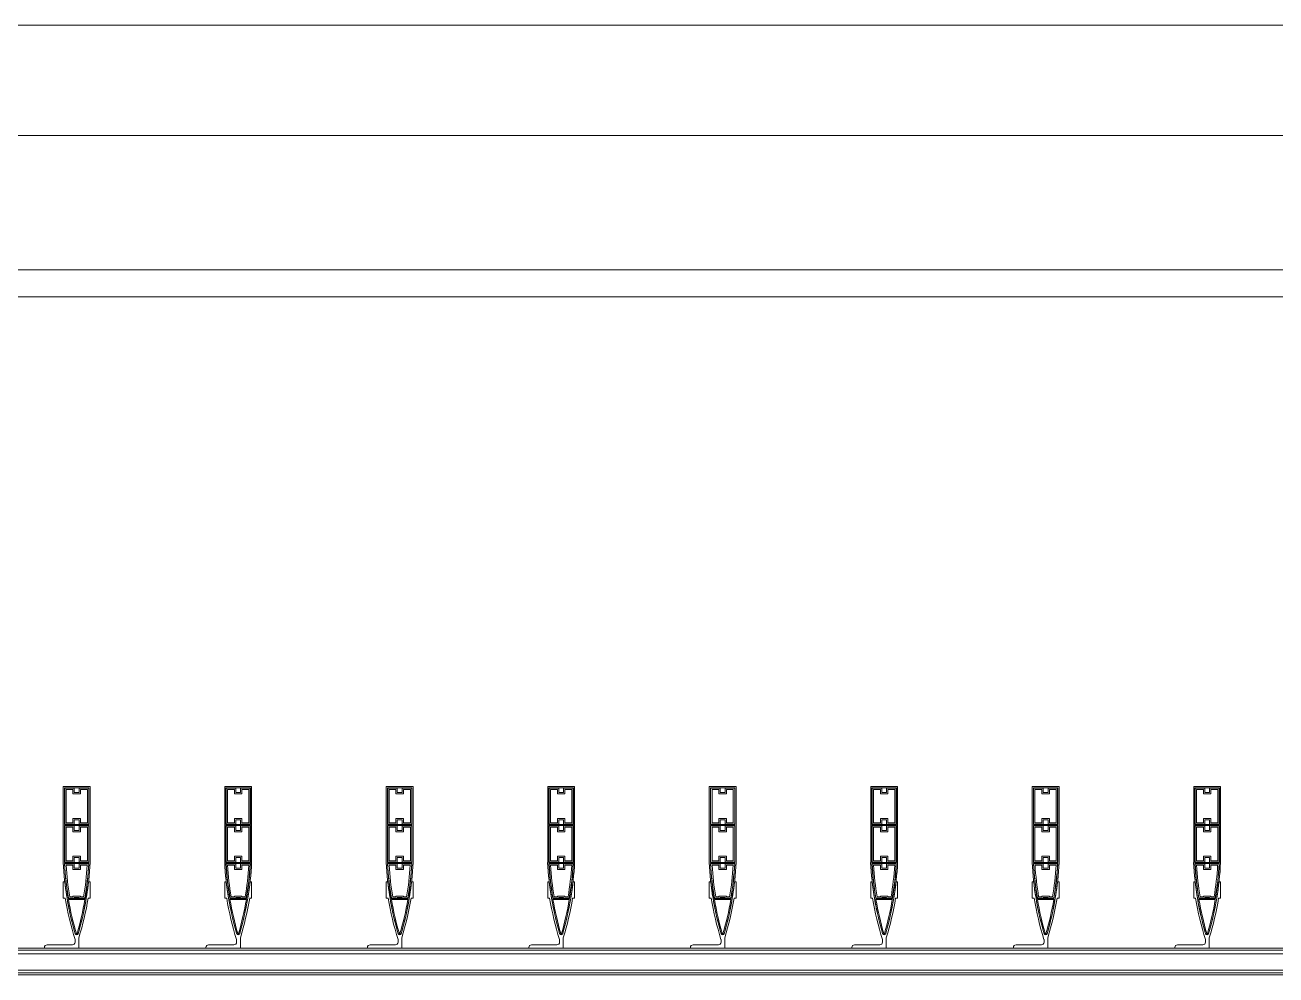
# Model space of a CAD drawing. Header units: millimetres. Extents: x 48966 to 155647, y -43515 to 26217.
# Drawn here: x 107336 to 109660, y 24157 to 25922 of the extents above; entities that cross this region are included whole.
import ezdxf

# ---------------------------------------------------------------- set-up
doc = ezdxf.new("R2010")
doc.units = ezdxf.units.MM
doc.linetypes.add('Осевые', pattern=[6350, 1270, -952.5, 3175, -952.5])
for name, color, linetype, lineweight in [('Обобщенные модели', 7, 'Continuous', 9), ('Обобщенные модели-1', 7, 'Continuous', 18), ('Оси-2', 7, 'Осевые', 9), ('Перекрытия', 7, 'Continuous', 9), ('Стены', 7, 'Continuous', 9)]:
    doc.layers.add(name, color=color, linetype=linetype, lineweight=lineweight)

# ---------------------------------------------------------------- blocks, each defined once
blk = doc.blocks.new('Обвязочная балка 1 - Обвязочная балка 1-1451838-План 5-го этажа на отм_ _12_600')
at = {"layer": 'Обобщенные модели'}
for p, q in [((116781.7, 24196.1), (60831.6, 24196.1)), ((60831.6, 24166.3), (116781.7, 24166.3))]:
    blk.add_line(p, q, dxfattribs=at)
at = {"layer": 'Обобщенные модели-1'}
for p, q in [((116781.7, 24207.1), (60831.6, 24207.1)), ((60831.6, 24203.1), (116781.7, 24203.1)), ((116781.7, 24161.1), (60831.6, 24161.1)), ((60831.6, 24157.1), (116781.7, 24157.1))]:
    blk.add_line(p, q, dxfattribs=at)
blk = doc.blocks.new('Профиль ламели144 - Профиль ламели-1490132-План 5-го этажа на отм_ _12_600')
at = {"layer": 'Обобщенные модели-1'}
for p, q in [((80506.9, 24507.1), (80506.9, 24366.2)), ((80556.9, 24507.1), (80506.9, 24507.1)), ((80509.1, 24436.5), (80509.1, 24504.9)), ((80509.1, 24504.9), (80554.7, 24504.9)), ((80527.4, 24504.4), (80509.6, 24504.4)), ((80509.6, 24504.4), (80509.6, 24437)), ((80512.1, 24439.5), (80512.1, 24501.9)), ((80512.1, 24501.9), (80524.9, 24501.9)), ((80524.9, 24501.9), (80524.9, 24493.5)), ((80527.4, 24496), (80527.4, 24504.4)), ((80536.3, 24496), (80527.4, 24496)), ((80554.2, 24504.4), (80536.3, 24504.4)), ((80536.3, 24504.4), (80536.3, 24496)), ((80538.8, 24493.5), (80538.8, 24501.9)), ((80538.8, 24501.9), (80551.7, 24501.9)), ((80551.7, 24501.9), (80551.7, 24439.5)), ((80554.2, 24437), (80554.2, 24504.4)), ((80554.7, 24504.9), (80554.7, 24436.5)), ((80556.9, 24366.2), (80556.9, 24507.1)), ((80524.9, 24493.5), (80538.8, 24493.5)), ((80538.8, 24447.9), (80524.9, 24447.9)), ((80524.9, 24447.9), (80524.9, 24439.5)), ((80538.8, 24439.5), (80538.8, 24447.9)), ((80554.7, 24436.5), (80509.1, 24436.5)), ((80509.1, 24434.6), (80554.7, 24434.6)), ((80509.1, 24366.2), (80509.1, 24434.6)), ((80509.6, 24437), (80527.4, 24437)), ((80527.4, 24434.1), (80509.6, 24434.1)), ((80509.6, 24434.1), (80509.6, 24366.7)), ((80524.9, 24439.5), (80512.1, 24439.5)), ((80512.1, 24369.2), (80512.1, 24431.6)), ((80512.1, 24431.6), (80524.9, 24431.6)), ((80524.9, 24431.6), (80524.9, 24423.2)), ((80527.4, 24437), (80527.4, 24445.4)), ((80527.4, 24445.4), (80536.3, 24445.4)), ((80527.4, 24425.7), (80527.4, 24434.1)), ((80536.3, 24425.7), (80527.4, 24425.7)), ((80536.3, 24445.4), (80536.3, 24437)), ((80536.3, 24437), (80554.2, 24437)), ((80554.2, 24434.1), (80536.3, 24434.1)), ((80536.3, 24434.1), (80536.3, 24425.7)), ((80551.7, 24439.5), (80538.8, 24439.5)), ((80538.8, 24423.2), (80538.8, 24431.6)), ((80538.8, 24431.6), (80551.7, 24431.6)), ((80551.7, 24431.6), (80551.7, 24369.2)), ((80554.2, 24366.7), (80554.2, 24434.1)), ((80554.7, 24434.6), (80554.7, 24366.2)), ((80524.9, 24423.2), (80538.8, 24423.2)), ((80554.7, 24366.2), (80509.1, 24366.2)), ((80509.1, 24364.3), (80554.6, 24364.3)), ((80509.6, 24366.7), (80527.4, 24366.7)), ((80527.4, 24363.8), (80509.6, 24363.8)), ((80524.9, 24369.2), (80512.1, 24369.2)), ((80512.2, 24361.3), (80524.9, 24361.3)), ((80538.8, 24377.6), (80524.9, 24377.6)), ((80524.9, 24377.6), (80524.9, 24369.2)), ((80524.9, 24361.3), (80524.9, 24352.9)), ((80527.4, 24366.7), (80527.4, 24375.1)), ((80527.4, 24375.1), (80536.3, 24375.1)), ((80527.4, 24355.4), (80527.4, 24363.8)), ((80536.3, 24355.4), (80527.4, 24355.4)), ((80536.3, 24375.1), (80536.3, 24366.7)), ((80536.3, 24366.7), (80554.2, 24366.7)), ((80554.2, 24363.8), (80536.3, 24363.8)), ((80536.3, 24363.8), (80536.3, 24355.4)), ((80538.8, 24369.2), (80538.8, 24377.6)), ((80551.7, 24369.2), (80538.8, 24369.2)), ((80538.8, 24352.9), (80538.8, 24361.3)), ((80538.8, 24361.3), (80551.5, 24361.3)), ((80524.9, 24352.9), (80538.8, 24352.9)), ((80509.8, 24330.1), (80506.9, 24330.1)), ((80506.9, 24330.1), (80506.9, 24299.7)), ((80556.8, 24330.1), (80553.9, 24330.1)), ((80556.8, 24299.7), (80556.8, 24330.1)), ((80506.9, 24299.7), (80510.5, 24299.7)), ((80547.4, 24299.2), (80516.3, 24299.2)), ((80516.6, 24297.3), (80547.1, 24297.3)), ((80516.8, 24299.7), (80527.4, 24299.7)), ((80524.9, 24302.2), (80518.9, 24302.2)), ((80538.8, 24303.5), (80524.9, 24303.5)), ((80524.9, 24303.5), (80524.9, 24302.2)), ((80527.4, 24299.7), (80527.4, 24301)), ((80527.4, 24301), (80536.3, 24301)), ((80536.3, 24301), (80536.3, 24299.7)), ((80536.3, 24299.7), (80546.9, 24299.7)), ((80538.8, 24302.2), (80538.8, 24303.5)), ((80544.8, 24302.2), (80538.8, 24302.2)), ((80553.2, 24299.7), (80556.8, 24299.7)), ((80528.9, 24223), (80528.9, 24218.1)), ((80535.9, 24207.1), (80535.9, 24226.3)), ((80471.9, 24208.1), (80471.9, 24207.1)), ((80471.9, 24207.1), (80535.9, 24207.1)), ((80523.9, 24213.1), (80476.9, 24213.1))]:
    blk.add_line(p, q, dxfattribs=at)
for centre, radius, start, end in [((81080.6, 24394.6), 574.5, 182.8338, 196.2258), ((81080.7, 24394.3), 572.3, 183.0109, 189.5715), ((81080.4, 24395.9), 571.8, 183.2193, 189.6867), ((81080.5, 24395.6), 569.3, 183.4571, 189.4457), ((79983.1, 24394.6), 574.5, 343.7742, 357.1662), ((79983.2, 24395.6), 569.3, 350.5543, 356.5429), ((79983.3, 24395.9), 571.8, 350.3133, 356.7807), ((79983, 24394.3), 572.3, 350.4285, 356.9891), ((81080.6, 24394.6), 574.5, 186.4465, 196.2576), ((79983.1, 24394.6), 574.5, 343.7424, 353.5535), ((81077.1, 24394.6), 574.5, 189.5084, 197.3712), ((81049, 24386.8), 539.8, 189.5428, 196.4344), ((80014.7, 24386.8), 539.8, 343.5656, 350.4572), ((79986.6, 24394.6), 574.5, 342.9661, 350.4916), ((80523.9, 24218.1), 5, 270, 0), ((80531.9, 24235.1), 3, 200, 340), ((80531.9, 24234.5), 2.84, 196.2576, 343.7424), ((80531.9, 24234.2), 0.645, 196.4344, 343.5656), ((80476.9, 24208.1), 5, 90, 180)]:
    blk.add_arc(centre, radius, start, end, dxfattribs=at)
blk = doc.blocks.new('Профиль ламели145 - Профиль ламели-1490396-План 5-го этажа на отм_ _12_600')
at = {"layer": 'Обобщенные модели-1'}
for p, q in [((80806.9, 24507.1), (80806.9, 24366.2)), ((80856.9, 24507.1), (80806.9, 24507.1)), ((80809.1, 24436.5), (80809.1, 24504.9)), ((80809.1, 24504.9), (80854.7, 24504.9)), ((80827.4, 24504.4), (80809.6, 24504.4)), ((80809.6, 24504.4), (80809.6, 24437)), ((80812.1, 24439.5), (80812.1, 24501.9)), ((80812.1, 24501.9), (80824.9, 24501.9)), ((80824.9, 24501.9), (80824.9, 24493.5)), ((80827.4, 24496), (80827.4, 24504.4)), ((80836.3, 24496), (80827.4, 24496)), ((80854.2, 24504.4), (80836.3, 24504.4)), ((80836.3, 24504.4), (80836.3, 24496)), ((80838.8, 24493.5), (80838.8, 24501.9)), ((80838.8, 24501.9), (80851.7, 24501.9)), ((80851.7, 24501.9), (80851.7, 24439.5)), ((80854.2, 24437), (80854.2, 24504.4)), ((80854.7, 24504.9), (80854.7, 24436.5)), ((80856.9, 24366.2), (80856.9, 24507.1)), ((80824.9, 24493.5), (80838.8, 24493.5)), ((80838.8, 24447.9), (80824.9, 24447.9)), ((80824.9, 24447.9), (80824.9, 24439.5)), ((80838.8, 24439.5), (80838.8, 24447.9)), ((80854.7, 24436.5), (80809.1, 24436.5)), ((80809.1, 24434.6), (80854.7, 24434.6)), ((80809.1, 24366.2), (80809.1, 24434.6)), ((80809.6, 24437), (80827.4, 24437)), ((80827.4, 24434.1), (80809.6, 24434.1)), ((80809.6, 24434.1), (80809.6, 24366.7)), ((80824.9, 24439.5), (80812.1, 24439.5)), ((80812.1, 24369.2), (80812.1, 24431.6)), ((80812.1, 24431.6), (80824.9, 24431.6)), ((80824.9, 24431.6), (80824.9, 24423.2)), ((80827.4, 24437), (80827.4, 24445.4)), ((80827.4, 24445.4), (80836.3, 24445.4)), ((80827.4, 24425.7), (80827.4, 24434.1)), ((80836.3, 24425.7), (80827.4, 24425.7)), ((80836.3, 24445.4), (80836.3, 24437)), ((80836.3, 24437), (80854.2, 24437)), ((80854.2, 24434.1), (80836.3, 24434.1)), ((80836.3, 24434.1), (80836.3, 24425.7)), ((80851.7, 24439.5), (80838.8, 24439.5)), ((80838.8, 24423.2), (80838.8, 24431.6)), ((80838.8, 24431.6), (80851.7, 24431.6)), ((80851.7, 24431.6), (80851.7, 24369.2)), ((80854.2, 24366.7), (80854.2, 24434.1)), ((80854.7, 24434.6), (80854.7, 24366.2)), ((80824.9, 24423.2), (80838.8, 24423.2)), ((80854.7, 24366.2), (80809.1, 24366.2)), ((80809.1, 24364.3), (80854.6, 24364.3)), ((80809.6, 24366.7), (80827.4, 24366.7)), ((80827.4, 24363.8), (80809.6, 24363.8)), ((80824.9, 24369.2), (80812.1, 24369.2)), ((80812.2, 24361.3), (80824.9, 24361.3)), ((80838.8, 24377.6), (80824.9, 24377.6)), ((80824.9, 24377.6), (80824.9, 24369.2)), ((80824.9, 24361.3), (80824.9, 24352.9)), ((80827.4, 24366.7), (80827.4, 24375.1)), ((80827.4, 24375.1), (80836.3, 24375.1)), ((80827.4, 24355.4), (80827.4, 24363.8)), ((80836.3, 24355.4), (80827.4, 24355.4)), ((80836.3, 24375.1), (80836.3, 24366.7)), ((80836.3, 24366.7), (80854.2, 24366.7)), ((80854.2, 24363.8), (80836.3, 24363.8)), ((80836.3, 24363.8), (80836.3, 24355.4)), ((80838.8, 24369.2), (80838.8, 24377.6)), ((80851.7, 24369.2), (80838.8, 24369.2)), ((80838.8, 24352.9), (80838.8, 24361.3)), ((80838.8, 24361.3), (80851.5, 24361.3)), ((80824.9, 24352.9), (80838.8, 24352.9)), ((80809.8, 24330.1), (80806.9, 24330.1)), ((80806.9, 24330.1), (80806.9, 24299.7)), ((80856.8, 24330.1), (80853.9, 24330.1)), ((80856.8, 24299.7), (80856.8, 24330.1)), ((80806.9, 24299.7), (80810.5, 24299.7)), ((80847.4, 24299.2), (80816.3, 24299.2)), ((80816.6, 24297.3), (80847.1, 24297.3)), ((80816.8, 24299.7), (80827.4, 24299.7)), ((80824.9, 24302.2), (80818.9, 24302.2)), ((80838.8, 24303.5), (80824.9, 24303.5)), ((80824.9, 24303.5), (80824.9, 24302.2)), ((80827.4, 24299.7), (80827.4, 24301)), ((80827.4, 24301), (80836.3, 24301)), ((80836.3, 24301), (80836.3, 24299.7)), ((80836.3, 24299.7), (80846.9, 24299.7)), ((80838.8, 24302.2), (80838.8, 24303.5)), ((80844.8, 24302.2), (80838.8, 24302.2)), ((80853.2, 24299.7), (80856.8, 24299.7)), ((80828.9, 24223), (80828.9, 24218.1)), ((80835.9, 24207.1), (80835.9, 24226.3)), ((80771.9, 24208.1), (80771.9, 24207.1)), ((80771.9, 24207.1), (80835.9, 24207.1)), ((80823.9, 24213.1), (80776.9, 24213.1))]:
    blk.add_line(p, q, dxfattribs=at)
for centre, radius, start, end in [((81380.6, 24394.6), 574.5, 182.8338, 196.2258), ((81380.7, 24394.3), 572.3, 183.0109, 189.5715), ((81380.4, 24395.9), 571.8, 183.2193, 189.6867), ((81380.5, 24395.6), 569.3, 183.4571, 189.4457), ((80283.1, 24394.6), 574.5, 343.7742, 357.1662), ((80283.2, 24395.6), 569.3, 350.5543, 356.5429), ((80283.3, 24395.9), 571.8, 350.3133, 356.7807), ((80283, 24394.3), 572.3, 350.4285, 356.9891), ((81380.6, 24394.6), 574.5, 186.4465, 196.2576), ((80283.1, 24394.6), 574.5, 343.7424, 353.5535), ((81377.1, 24394.6), 574.5, 189.5084, 197.3712), ((81349, 24386.8), 539.8, 189.5428, 196.4344), ((80314.7, 24386.8), 539.8, 343.5656, 350.4572), ((80286.6, 24394.6), 574.5, 342.9661, 350.4916), ((80823.9, 24218.1), 5, 270, 0), ((80831.9, 24235.1), 3, 200, 340), ((80831.9, 24234.5), 2.84, 196.2576, 343.7424), ((80831.9, 24234.2), 0.645, 196.4344, 343.5656), ((80776.9, 24208.1), 5, 90, 180)]:
    blk.add_arc(centre, radius, start, end, dxfattribs=at)
blk = doc.blocks.new('Профиль ламели146 - Профиль ламели-1490660-План 5-го этажа на отм_ _12_600')
at = {"layer": 'Обобщенные модели-1'}
for p, q in [((81106.9, 24507.1), (81106.9, 24366.2)), ((81156.9, 24507.1), (81106.9, 24507.1)), ((81109.1, 24436.5), (81109.1, 24504.9)), ((81109.1, 24504.9), (81154.7, 24504.9)), ((81127.4, 24504.4), (81109.6, 24504.4)), ((81109.6, 24504.4), (81109.6, 24437)), ((81112.1, 24439.5), (81112.1, 24501.9)), ((81112.1, 24501.9), (81124.9, 24501.9)), ((81124.9, 24501.9), (81124.9, 24493.5)), ((81127.4, 24496), (81127.4, 24504.4)), ((81136.3, 24496), (81127.4, 24496)), ((81154.2, 24504.4), (81136.3, 24504.4)), ((81136.3, 24504.4), (81136.3, 24496)), ((81138.8, 24493.5), (81138.8, 24501.9)), ((81138.8, 24501.9), (81151.7, 24501.9)), ((81151.7, 24501.9), (81151.7, 24439.5)), ((81154.2, 24437), (81154.2, 24504.4)), ((81154.7, 24504.9), (81154.7, 24436.5)), ((81156.9, 24366.2), (81156.9, 24507.1)), ((81124.9, 24493.5), (81138.8, 24493.5)), ((81138.8, 24447.9), (81124.9, 24447.9)), ((81124.9, 24447.9), (81124.9, 24439.5)), ((81138.8, 24439.5), (81138.8, 24447.9)), ((81154.7, 24436.5), (81109.1, 24436.5)), ((81109.1, 24434.6), (81154.7, 24434.6)), ((81109.1, 24366.2), (81109.1, 24434.6)), ((81109.6, 24437), (81127.4, 24437)), ((81127.4, 24434.1), (81109.6, 24434.1)), ((81109.6, 24434.1), (81109.6, 24366.7)), ((81124.9, 24439.5), (81112.1, 24439.5)), ((81112.1, 24369.2), (81112.1, 24431.6)), ((81112.1, 24431.6), (81124.9, 24431.6)), ((81124.9, 24431.6), (81124.9, 24423.2)), ((81127.4, 24437), (81127.4, 24445.4)), ((81127.4, 24445.4), (81136.3, 24445.4)), ((81127.4, 24425.7), (81127.4, 24434.1)), ((81136.3, 24425.7), (81127.4, 24425.7)), ((81136.3, 24445.4), (81136.3, 24437)), ((81136.3, 24437), (81154.2, 24437)), ((81154.2, 24434.1), (81136.3, 24434.1)), ((81136.3, 24434.1), (81136.3, 24425.7)), ((81151.7, 24439.5), (81138.8, 24439.5)), ((81138.8, 24423.2), (81138.8, 24431.6)), ((81138.8, 24431.6), (81151.7, 24431.6)), ((81151.7, 24431.6), (81151.7, 24369.2)), ((81154.2, 24366.7), (81154.2, 24434.1)), ((81154.7, 24434.6), (81154.7, 24366.2)), ((81124.9, 24423.2), (81138.8, 24423.2)), ((81154.7, 24366.2), (81109.1, 24366.2)), ((81109.1, 24364.3), (81154.6, 24364.3)), ((81109.6, 24366.7), (81127.4, 24366.7)), ((81127.4, 24363.8), (81109.6, 24363.8)), ((81124.9, 24369.2), (81112.1, 24369.2)), ((81112.2, 24361.3), (81124.9, 24361.3)), ((81138.8, 24377.6), (81124.9, 24377.6)), ((81124.9, 24377.6), (81124.9, 24369.2)), ((81124.9, 24361.3), (81124.9, 24352.9)), ((81127.4, 24366.7), (81127.4, 24375.1)), ((81127.4, 24375.1), (81136.3, 24375.1)), ((81127.4, 24355.4), (81127.4, 24363.8)), ((81136.3, 24355.4), (81127.4, 24355.4)), ((81136.3, 24375.1), (81136.3, 24366.7)), ((81136.3, 24366.7), (81154.2, 24366.7)), ((81154.2, 24363.8), (81136.3, 24363.8)), ((81136.3, 24363.8), (81136.3, 24355.4)), ((81138.8, 24369.2), (81138.8, 24377.6)), ((81151.7, 24369.2), (81138.8, 24369.2)), ((81138.8, 24352.9), (81138.8, 24361.3)), ((81138.8, 24361.3), (81151.5, 24361.3)), ((81124.9, 24352.9), (81138.8, 24352.9)), ((81109.8, 24330.1), (81106.9, 24330.1)), ((81106.9, 24330.1), (81106.9, 24299.7)), ((81156.8, 24330.1), (81153.9, 24330.1)), ((81156.8, 24299.7), (81156.8, 24330.1)), ((81106.9, 24299.7), (81110.5, 24299.7)), ((81147.4, 24299.2), (81116.3, 24299.2)), ((81116.6, 24297.3), (81147.1, 24297.3)), ((81116.8, 24299.7), (81127.4, 24299.7)), ((81124.9, 24302.2), (81118.9, 24302.2)), ((81138.8, 24303.5), (81124.9, 24303.5)), ((81124.9, 24303.5), (81124.9, 24302.2)), ((81127.4, 24299.7), (81127.4, 24301)), ((81127.4, 24301), (81136.3, 24301)), ((81136.3, 24301), (81136.3, 24299.7)), ((81136.3, 24299.7), (81146.9, 24299.7)), ((81138.8, 24302.2), (81138.8, 24303.5)), ((81144.8, 24302.2), (81138.8, 24302.2)), ((81153.2, 24299.7), (81156.8, 24299.7)), ((81128.9, 24223), (81128.9, 24218.1)), ((81135.9, 24207.1), (81135.9, 24226.3)), ((81071.9, 24208.1), (81071.9, 24207.1)), ((81071.9, 24207.1), (81135.9, 24207.1)), ((81123.9, 24213.1), (81076.9, 24213.1))]:
    blk.add_line(p, q, dxfattribs=at)
for centre, radius, start, end in [((81680.6, 24394.6), 574.5, 182.8338, 196.2258), ((81680.7, 24394.3), 572.3, 183.0109, 189.5715), ((81680.4, 24395.9), 571.8, 183.2193, 189.6867), ((81680.5, 24395.6), 569.3, 183.4571, 189.4457), ((80583.1, 24394.6), 574.5, 343.7742, 357.1662), ((80583.2, 24395.6), 569.3, 350.5543, 356.5429), ((80583.3, 24395.9), 571.8, 350.3133, 356.7807), ((80583, 24394.3), 572.3, 350.4285, 356.9891), ((81680.6, 24394.6), 574.5, 186.4465, 196.2576), ((80583.1, 24394.6), 574.5, 343.7424, 353.5535), ((81677.1, 24394.6), 574.5, 189.5084, 197.3712), ((81649, 24386.8), 539.8, 189.5428, 196.4344), ((80614.7, 24386.8), 539.8, 343.5656, 350.4572), ((80586.6, 24394.6), 574.5, 342.9661, 350.4916), ((81123.9, 24218.1), 5, 270, 0), ((81131.9, 24235.1), 3, 200, 340), ((81131.9, 24234.5), 2.84, 196.2576, 343.7424), ((81131.9, 24234.2), 0.645, 196.4344, 343.5656), ((81076.9, 24208.1), 5, 90, 180)]:
    blk.add_arc(centre, radius, start, end, dxfattribs=at)
blk = doc.blocks.new('Профиль ламели147 - Профиль ламели-1490924-План 5-го этажа на отм_ _12_600')
at = {"layer": 'Обобщенные модели-1'}
for p, q in [((81406.9, 24507.1), (81406.9, 24366.2)), ((81456.9, 24507.1), (81406.9, 24507.1)), ((81409.1, 24436.5), (81409.1, 24504.9)), ((81409.1, 24504.9), (81454.7, 24504.9)), ((81427.4, 24504.4), (81409.6, 24504.4)), ((81409.6, 24504.4), (81409.6, 24437)), ((81412.1, 24439.5), (81412.1, 24501.9)), ((81412.1, 24501.9), (81424.9, 24501.9)), ((81424.9, 24501.9), (81424.9, 24493.5)), ((81427.4, 24496), (81427.4, 24504.4)), ((81436.3, 24496), (81427.4, 24496)), ((81454.2, 24504.4), (81436.3, 24504.4)), ((81436.3, 24504.4), (81436.3, 24496)), ((81438.8, 24493.5), (81438.8, 24501.9)), ((81438.8, 24501.9), (81451.7, 24501.9)), ((81451.7, 24501.9), (81451.7, 24439.5)), ((81454.2, 24437), (81454.2, 24504.4)), ((81454.7, 24504.9), (81454.7, 24436.5)), ((81456.9, 24366.2), (81456.9, 24507.1)), ((81424.9, 24493.5), (81438.8, 24493.5)), ((81438.8, 24447.9), (81424.9, 24447.9)), ((81424.9, 24447.9), (81424.9, 24439.5)), ((81438.8, 24439.5), (81438.8, 24447.9)), ((81454.7, 24436.5), (81409.1, 24436.5)), ((81409.1, 24434.6), (81454.7, 24434.6)), ((81409.1, 24366.2), (81409.1, 24434.6)), ((81409.6, 24437), (81427.4, 24437)), ((81427.4, 24434.1), (81409.6, 24434.1)), ((81409.6, 24434.1), (81409.6, 24366.7)), ((81424.9, 24439.5), (81412.1, 24439.5)), ((81412.1, 24369.2), (81412.1, 24431.6)), ((81412.1, 24431.6), (81424.9, 24431.6)), ((81424.9, 24431.6), (81424.9, 24423.2)), ((81427.4, 24437), (81427.4, 24445.4)), ((81427.4, 24445.4), (81436.3, 24445.4)), ((81427.4, 24425.7), (81427.4, 24434.1)), ((81436.3, 24425.7), (81427.4, 24425.7)), ((81436.3, 24445.4), (81436.3, 24437)), ((81436.3, 24437), (81454.2, 24437)), ((81454.2, 24434.1), (81436.3, 24434.1)), ((81436.3, 24434.1), (81436.3, 24425.7)), ((81451.7, 24439.5), (81438.8, 24439.5)), ((81438.8, 24423.2), (81438.8, 24431.6)), ((81438.8, 24431.6), (81451.7, 24431.6)), ((81451.7, 24431.6), (81451.7, 24369.2)), ((81454.2, 24366.7), (81454.2, 24434.1)), ((81454.7, 24434.6), (81454.7, 24366.2)), ((81424.9, 24423.2), (81438.8, 24423.2)), ((81454.7, 24366.2), (81409.1, 24366.2)), ((81409.1, 24364.3), (81454.6, 24364.3)), ((81409.6, 24366.7), (81427.4, 24366.7)), ((81427.4, 24363.8), (81409.6, 24363.8)), ((81424.9, 24369.2), (81412.1, 24369.2)), ((81412.2, 24361.3), (81424.9, 24361.3)), ((81438.8, 24377.6), (81424.9, 24377.6)), ((81424.9, 24377.6), (81424.9, 24369.2)), ((81424.9, 24361.3), (81424.9, 24352.9)), ((81427.4, 24366.7), (81427.4, 24375.1)), ((81427.4, 24375.1), (81436.3, 24375.1)), ((81427.4, 24355.4), (81427.4, 24363.8)), ((81436.3, 24355.4), (81427.4, 24355.4)), ((81436.3, 24375.1), (81436.3, 24366.7)), ((81436.3, 24366.7), (81454.2, 24366.7)), ((81454.2, 24363.8), (81436.3, 24363.8)), ((81436.3, 24363.8), (81436.3, 24355.4)), ((81438.8, 24369.2), (81438.8, 24377.6)), ((81451.7, 24369.2), (81438.8, 24369.2)), ((81438.8, 24352.9), (81438.8, 24361.3)), ((81438.8, 24361.3), (81451.5, 24361.3)), ((81424.9, 24352.9), (81438.8, 24352.9)), ((81409.8, 24330.1), (81406.9, 24330.1)), ((81406.9, 24330.1), (81406.9, 24299.7)), ((81456.8, 24330.1), (81453.9, 24330.1)), ((81456.8, 24299.7), (81456.8, 24330.1)), ((81406.9, 24299.7), (81410.5, 24299.7)), ((81447.4, 24299.2), (81416.3, 24299.2)), ((81416.6, 24297.3), (81447.1, 24297.3)), ((81416.8, 24299.7), (81427.4, 24299.7)), ((81424.9, 24302.2), (81418.9, 24302.2)), ((81438.8, 24303.5), (81424.9, 24303.5)), ((81424.9, 24303.5), (81424.9, 24302.2)), ((81427.4, 24299.7), (81427.4, 24301)), ((81427.4, 24301), (81436.3, 24301)), ((81436.3, 24301), (81436.3, 24299.7)), ((81436.3, 24299.7), (81446.9, 24299.7)), ((81438.8, 24302.2), (81438.8, 24303.5)), ((81444.8, 24302.2), (81438.8, 24302.2)), ((81453.2, 24299.7), (81456.8, 24299.7)), ((81428.9, 24223), (81428.9, 24218.1)), ((81435.9, 24207.1), (81435.9, 24226.3)), ((81371.9, 24208.1), (81371.9, 24207.1)), ((81371.9, 24207.1), (81435.9, 24207.1)), ((81423.9, 24213.1), (81376.9, 24213.1))]:
    blk.add_line(p, q, dxfattribs=at)
for centre, radius, start, end in [((81980.6, 24394.6), 574.5, 182.8338, 196.2258), ((81980.7, 24394.3), 572.3, 183.0109, 189.5715), ((81980.4, 24395.9), 571.8, 183.2193, 189.6867), ((81980.5, 24395.6), 569.3, 183.4571, 189.4457), ((80883.1, 24394.6), 574.5, 343.7742, 357.1662), ((80883.2, 24395.6), 569.3, 350.5543, 356.5429), ((80883.3, 24395.9), 571.8, 350.3133, 356.7807), ((80883, 24394.3), 572.3, 350.4285, 356.9891), ((81980.6, 24394.6), 574.5, 186.4465, 196.2576), ((80883.1, 24394.6), 574.5, 343.7424, 353.5535), ((81977.1, 24394.6), 574.5, 189.5084, 197.3712), ((81949, 24386.8), 539.8, 189.5428, 196.4344), ((80914.7, 24386.8), 539.8, 343.5656, 350.4572), ((80886.6, 24394.6), 574.5, 342.9661, 350.4916), ((81423.9, 24218.1), 5, 270, 0), ((81431.9, 24235.1), 3, 200, 340), ((81431.9, 24234.5), 2.84, 196.2576, 343.7424), ((81431.9, 24234.2), 0.645, 196.4344, 343.5656), ((81376.9, 24208.1), 5, 90, 180)]:
    blk.add_arc(centre, radius, start, end, dxfattribs=at)
blk = doc.blocks.new('Профиль ламели148 - Профиль ламели-1491188-План 5-го этажа на отм_ _12_600')
at = {"layer": 'Обобщенные модели-1'}
for p, q in [((81706.9, 24507.1), (81706.9, 24366.2)), ((81756.9, 24507.1), (81706.9, 24507.1)), ((81709.1, 24436.5), (81709.1, 24504.9)), ((81709.1, 24504.9), (81754.7, 24504.9)), ((81727.4, 24504.4), (81709.6, 24504.4)), ((81709.6, 24504.4), (81709.6, 24437)), ((81712.1, 24439.5), (81712.1, 24501.9)), ((81712.1, 24501.9), (81724.9, 24501.9)), ((81724.9, 24501.9), (81724.9, 24493.5)), ((81727.4, 24496), (81727.4, 24504.4)), ((81736.3, 24496), (81727.4, 24496)), ((81754.2, 24504.4), (81736.3, 24504.4)), ((81736.3, 24504.4), (81736.3, 24496)), ((81738.8, 24493.5), (81738.8, 24501.9)), ((81738.8, 24501.9), (81751.7, 24501.9)), ((81751.7, 24501.9), (81751.7, 24439.5)), ((81754.2, 24437), (81754.2, 24504.4)), ((81754.7, 24504.9), (81754.7, 24436.5)), ((81756.9, 24366.2), (81756.9, 24507.1)), ((81724.9, 24493.5), (81738.8, 24493.5)), ((81738.8, 24447.9), (81724.9, 24447.9)), ((81724.9, 24447.9), (81724.9, 24439.5)), ((81738.8, 24439.5), (81738.8, 24447.9)), ((81754.7, 24436.5), (81709.1, 24436.5)), ((81709.1, 24434.6), (81754.7, 24434.6)), ((81709.1, 24366.2), (81709.1, 24434.6)), ((81709.6, 24437), (81727.4, 24437)), ((81727.4, 24434.1), (81709.6, 24434.1)), ((81709.6, 24434.1), (81709.6, 24366.7)), ((81724.9, 24439.5), (81712.1, 24439.5)), ((81712.1, 24369.2), (81712.1, 24431.6)), ((81712.1, 24431.6), (81724.9, 24431.6)), ((81724.9, 24431.6), (81724.9, 24423.2)), ((81727.4, 24437), (81727.4, 24445.4)), ((81727.4, 24445.4), (81736.3, 24445.4)), ((81727.4, 24425.7), (81727.4, 24434.1)), ((81736.3, 24425.7), (81727.4, 24425.7)), ((81736.3, 24445.4), (81736.3, 24437)), ((81736.3, 24437), (81754.2, 24437)), ((81754.2, 24434.1), (81736.3, 24434.1)), ((81736.3, 24434.1), (81736.3, 24425.7)), ((81751.7, 24439.5), (81738.8, 24439.5)), ((81738.8, 24423.2), (81738.8, 24431.6)), ((81738.8, 24431.6), (81751.7, 24431.6)), ((81751.7, 24431.6), (81751.7, 24369.2)), ((81754.2, 24366.7), (81754.2, 24434.1)), ((81754.7, 24434.6), (81754.7, 24366.2)), ((81724.9, 24423.2), (81738.8, 24423.2)), ((81754.7, 24366.2), (81709.1, 24366.2)), ((81709.1, 24364.3), (81754.6, 24364.3)), ((81709.6, 24366.7), (81727.4, 24366.7)), ((81727.4, 24363.8), (81709.6, 24363.8)), ((81724.9, 24369.2), (81712.1, 24369.2)), ((81712.2, 24361.3), (81724.9, 24361.3)), ((81738.8, 24377.6), (81724.9, 24377.6)), ((81724.9, 24377.6), (81724.9, 24369.2)), ((81724.9, 24361.3), (81724.9, 24352.9)), ((81727.4, 24366.7), (81727.4, 24375.1)), ((81727.4, 24375.1), (81736.3, 24375.1)), ((81727.4, 24355.4), (81727.4, 24363.8)), ((81736.3, 24355.4), (81727.4, 24355.4)), ((81736.3, 24375.1), (81736.3, 24366.7)), ((81736.3, 24366.7), (81754.2, 24366.7)), ((81754.2, 24363.8), (81736.3, 24363.8)), ((81736.3, 24363.8), (81736.3, 24355.4)), ((81738.8, 24369.2), (81738.8, 24377.6)), ((81751.7, 24369.2), (81738.8, 24369.2)), ((81738.8, 24352.9), (81738.8, 24361.3)), ((81738.8, 24361.3), (81751.5, 24361.3)), ((81724.9, 24352.9), (81738.8, 24352.9)), ((81709.8, 24330.1), (81706.9, 24330.1)), ((81706.9, 24330.1), (81706.9, 24299.7)), ((81756.8, 24330.1), (81753.9, 24330.1)), ((81756.8, 24299.7), (81756.8, 24330.1)), ((81706.9, 24299.7), (81710.5, 24299.7)), ((81747.4, 24299.2), (81716.3, 24299.2)), ((81716.6, 24297.3), (81747.1, 24297.3)), ((81716.8, 24299.7), (81727.4, 24299.7)), ((81724.9, 24302.2), (81718.9, 24302.2)), ((81738.8, 24303.5), (81724.9, 24303.5)), ((81724.9, 24303.5), (81724.9, 24302.2)), ((81727.4, 24299.7), (81727.4, 24301)), ((81727.4, 24301), (81736.3, 24301)), ((81736.3, 24301), (81736.3, 24299.7)), ((81736.3, 24299.7), (81746.9, 24299.7)), ((81738.8, 24302.2), (81738.8, 24303.5)), ((81744.8, 24302.2), (81738.8, 24302.2)), ((81753.2, 24299.7), (81756.8, 24299.7)), ((81728.9, 24223), (81728.9, 24218.1)), ((81735.9, 24207.1), (81735.9, 24226.3)), ((81671.9, 24208.1), (81671.9, 24207.1)), ((81671.9, 24207.1), (81735.9, 24207.1)), ((81723.9, 24213.1), (81676.9, 24213.1))]:
    blk.add_line(p, q, dxfattribs=at)
for centre, radius, start, end in [((82280.6, 24394.6), 574.5, 182.8338, 196.2258), ((82280.7, 24394.3), 572.3, 183.0109, 189.5715), ((82280.4, 24395.9), 571.8, 183.2193, 189.6867), ((82280.5, 24395.6), 569.3, 183.4571, 189.4457), ((81183.1, 24394.6), 574.5, 343.7742, 357.1662), ((81183.2, 24395.6), 569.3, 350.5543, 356.5429), ((81183.3, 24395.9), 571.8, 350.3133, 356.7807), ((81183, 24394.3), 572.3, 350.4285, 356.9891), ((82280.6, 24394.6), 574.5, 186.4465, 196.2576), ((81183.1, 24394.6), 574.5, 343.7424, 353.5535), ((82277.1, 24394.6), 574.5, 189.5084, 197.3712), ((82249, 24386.8), 539.8, 189.5428, 196.4344), ((81214.7, 24386.8), 539.8, 343.5656, 350.4572), ((81186.6, 24394.6), 574.5, 342.9661, 350.4916), ((81723.9, 24218.1), 5, 270, 0), ((81731.9, 24235.1), 3, 200, 340), ((81731.9, 24234.5), 2.84, 196.2576, 343.7424), ((81731.9, 24234.2), 0.645, 196.4344, 343.5656), ((81676.9, 24208.1), 5, 90, 180)]:
    blk.add_arc(centre, radius, start, end, dxfattribs=at)
blk = doc.blocks.new('Профиль ламели149 - Профиль ламели-1491452-План 5-го этажа на отм_ _12_600')
at = {"layer": 'Обобщенные модели-1'}
for p, q in [((82006.9, 24507.1), (82006.9, 24366.2)), ((82056.9, 24507.1), (82006.9, 24507.1)), ((82009.1, 24436.5), (82009.1, 24504.9)), ((82009.1, 24504.9), (82054.7, 24504.9)), ((82027.4, 24504.4), (82009.6, 24504.4)), ((82009.6, 24504.4), (82009.6, 24437)), ((82012.1, 24439.5), (82012.1, 24501.9)), ((82012.1, 24501.9), (82024.9, 24501.9)), ((82024.9, 24501.9), (82024.9, 24493.5)), ((82027.4, 24496), (82027.4, 24504.4)), ((82036.3, 24496), (82027.4, 24496)), ((82054.2, 24504.4), (82036.3, 24504.4)), ((82036.3, 24504.4), (82036.3, 24496)), ((82038.8, 24493.5), (82038.8, 24501.9)), ((82038.8, 24501.9), (82051.7, 24501.9)), ((82051.7, 24501.9), (82051.7, 24439.5)), ((82054.2, 24437), (82054.2, 24504.4)), ((82054.7, 24504.9), (82054.7, 24436.5)), ((82056.9, 24366.2), (82056.9, 24507.1)), ((82024.9, 24493.5), (82038.8, 24493.5)), ((82038.8, 24447.9), (82024.9, 24447.9)), ((82024.9, 24447.9), (82024.9, 24439.5)), ((82038.8, 24439.5), (82038.8, 24447.9)), ((82054.7, 24436.5), (82009.1, 24436.5)), ((82009.1, 24434.6), (82054.7, 24434.6)), ((82009.1, 24366.2), (82009.1, 24434.6)), ((82009.6, 24437), (82027.4, 24437)), ((82027.4, 24434.1), (82009.6, 24434.1)), ((82009.6, 24434.1), (82009.6, 24366.7)), ((82024.9, 24439.5), (82012.1, 24439.5)), ((82012.1, 24369.2), (82012.1, 24431.6)), ((82012.1, 24431.6), (82024.9, 24431.6)), ((82024.9, 24431.6), (82024.9, 24423.2)), ((82027.4, 24437), (82027.4, 24445.4)), ((82027.4, 24445.4), (82036.3, 24445.4)), ((82027.4, 24425.7), (82027.4, 24434.1)), ((82036.3, 24425.7), (82027.4, 24425.7)), ((82036.3, 24445.4), (82036.3, 24437)), ((82036.3, 24437), (82054.2, 24437)), ((82054.2, 24434.1), (82036.3, 24434.1)), ((82036.3, 24434.1), (82036.3, 24425.7)), ((82051.7, 24439.5), (82038.8, 24439.5)), ((82038.8, 24423.2), (82038.8, 24431.6)), ((82038.8, 24431.6), (82051.7, 24431.6)), ((82051.7, 24431.6), (82051.7, 24369.2)), ((82054.2, 24366.7), (82054.2, 24434.1)), ((82054.7, 24434.6), (82054.7, 24366.2)), ((82024.9, 24423.2), (82038.8, 24423.2)), ((82054.7, 24366.2), (82009.1, 24366.2)), ((82009.1, 24364.3), (82054.6, 24364.3)), ((82009.6, 24366.7), (82027.4, 24366.7)), ((82027.4, 24363.8), (82009.6, 24363.8)), ((82024.9, 24369.2), (82012.1, 24369.2)), ((82012.2, 24361.3), (82024.9, 24361.3)), ((82038.8, 24377.6), (82024.9, 24377.6)), ((82024.9, 24377.6), (82024.9, 24369.2)), ((82024.9, 24361.3), (82024.9, 24352.9)), ((82027.4, 24366.7), (82027.4, 24375.1)), ((82027.4, 24375.1), (82036.3, 24375.1)), ((82027.4, 24355.4), (82027.4, 24363.8)), ((82036.3, 24355.4), (82027.4, 24355.4)), ((82036.3, 24375.1), (82036.3, 24366.7)), ((82036.3, 24366.7), (82054.2, 24366.7)), ((82054.2, 24363.8), (82036.3, 24363.8)), ((82036.3, 24363.8), (82036.3, 24355.4)), ((82038.8, 24369.2), (82038.8, 24377.6)), ((82051.7, 24369.2), (82038.8, 24369.2)), ((82038.8, 24352.9), (82038.8, 24361.3)), ((82038.8, 24361.3), (82051.5, 24361.3)), ((82024.9, 24352.9), (82038.8, 24352.9)), ((82009.8, 24330.1), (82006.9, 24330.1)), ((82006.9, 24330.1), (82006.9, 24299.7)), ((82056.8, 24330.1), (82053.9, 24330.1)), ((82056.8, 24299.7), (82056.8, 24330.1)), ((82006.9, 24299.7), (82010.5, 24299.7)), ((82047.4, 24299.2), (82016.3, 24299.2)), ((82016.6, 24297.3), (82047.1, 24297.3)), ((82016.8, 24299.7), (82027.4, 24299.7)), ((82024.9, 24302.2), (82018.9, 24302.2)), ((82038.8, 24303.5), (82024.9, 24303.5)), ((82024.9, 24303.5), (82024.9, 24302.2)), ((82027.4, 24299.7), (82027.4, 24301)), ((82027.4, 24301), (82036.3, 24301)), ((82036.3, 24301), (82036.3, 24299.7)), ((82036.3, 24299.7), (82046.9, 24299.7)), ((82038.8, 24302.2), (82038.8, 24303.5)), ((82044.8, 24302.2), (82038.8, 24302.2)), ((82053.2, 24299.7), (82056.8, 24299.7)), ((82028.9, 24223), (82028.9, 24218.1)), ((82035.9, 24207.1), (82035.9, 24226.3)), ((81971.9, 24208.1), (81971.9, 24207.1)), ((81971.9, 24207.1), (82035.9, 24207.1)), ((82023.9, 24213.1), (81976.9, 24213.1))]:
    blk.add_line(p, q, dxfattribs=at)
for centre, radius, start, end in [((82580.6, 24394.6), 574.5, 182.8338, 196.2258), ((82580.7, 24394.3), 572.3, 183.0109, 189.5715), ((82580.4, 24395.9), 571.8, 183.2193, 189.6867), ((82580.5, 24395.6), 569.3, 183.4571, 189.4457), ((81483.1, 24394.6), 574.5, 343.7742, 357.1662), ((81483.2, 24395.6), 569.3, 350.5543, 356.5429), ((81483.3, 24395.9), 571.8, 350.3133, 356.7807), ((81483, 24394.3), 572.3, 350.4285, 356.9891), ((82580.6, 24394.6), 574.5, 186.4465, 196.2576), ((81483.1, 24394.6), 574.5, 343.7424, 353.5535), ((82577.1, 24394.6), 574.5, 189.5084, 197.3712), ((82549, 24386.8), 539.8, 189.5428, 196.4344), ((81514.7, 24386.8), 539.8, 343.5656, 350.4572), ((81486.6, 24394.6), 574.5, 342.9661, 350.4916), ((82023.9, 24218.1), 5, 270, 0), ((82031.9, 24235.1), 3, 200, 340), ((82031.9, 24234.5), 2.84, 196.2576, 343.7424), ((82031.9, 24234.2), 0.645, 196.4344, 343.5656), ((81976.9, 24208.1), 5, 90, 180)]:
    blk.add_arc(centre, radius, start, end, dxfattribs=at)
blk = doc.blocks.new('Профиль ламели150 - Профиль ламели-1491716-План 5-го этажа на отм_ _12_600')
at = {"layer": 'Обобщенные модели-1'}
for p, q in [((82306.9, 24507.1), (82306.9, 24366.2)), ((82356.9, 24507.1), (82306.9, 24507.1)), ((82309.1, 24436.5), (82309.1, 24504.9)), ((82309.1, 24504.9), (82354.7, 24504.9)), ((82327.4, 24504.4), (82309.6, 24504.4)), ((82309.6, 24504.4), (82309.6, 24437)), ((82312.1, 24439.5), (82312.1, 24501.9)), ((82312.1, 24501.9), (82324.9, 24501.9)), ((82324.9, 24501.9), (82324.9, 24493.5)), ((82327.4, 24496), (82327.4, 24504.4)), ((82336.3, 24496), (82327.4, 24496)), ((82354.2, 24504.4), (82336.3, 24504.4)), ((82336.3, 24504.4), (82336.3, 24496)), ((82338.8, 24493.5), (82338.8, 24501.9)), ((82338.8, 24501.9), (82351.7, 24501.9)), ((82351.7, 24501.9), (82351.7, 24439.5)), ((82354.2, 24437), (82354.2, 24504.4)), ((82354.7, 24504.9), (82354.7, 24436.5)), ((82356.9, 24366.2), (82356.9, 24507.1)), ((82324.9, 24493.5), (82338.8, 24493.5)), ((82338.8, 24447.9), (82324.9, 24447.9)), ((82324.9, 24447.9), (82324.9, 24439.5)), ((82338.8, 24439.5), (82338.8, 24447.9)), ((82354.7, 24436.5), (82309.1, 24436.5)), ((82309.1, 24434.6), (82354.7, 24434.6)), ((82309.1, 24366.2), (82309.1, 24434.6)), ((82309.6, 24437), (82327.4, 24437)), ((82327.4, 24434.1), (82309.6, 24434.1)), ((82309.6, 24434.1), (82309.6, 24366.7)), ((82324.9, 24439.5), (82312.1, 24439.5)), ((82312.1, 24369.2), (82312.1, 24431.6)), ((82312.1, 24431.6), (82324.9, 24431.6)), ((82324.9, 24431.6), (82324.9, 24423.2)), ((82327.4, 24437), (82327.4, 24445.4)), ((82327.4, 24445.4), (82336.3, 24445.4)), ((82327.4, 24425.7), (82327.4, 24434.1)), ((82336.3, 24425.7), (82327.4, 24425.7)), ((82336.3, 24445.4), (82336.3, 24437)), ((82336.3, 24437), (82354.2, 24437)), ((82354.2, 24434.1), (82336.3, 24434.1)), ((82336.3, 24434.1), (82336.3, 24425.7)), ((82351.7, 24439.5), (82338.8, 24439.5)), ((82338.8, 24423.2), (82338.8, 24431.6)), ((82338.8, 24431.6), (82351.7, 24431.6)), ((82351.7, 24431.6), (82351.7, 24369.2)), ((82354.2, 24366.7), (82354.2, 24434.1)), ((82354.7, 24434.6), (82354.7, 24366.2)), ((82324.9, 24423.2), (82338.8, 24423.2)), ((82354.7, 24366.2), (82309.1, 24366.2)), ((82309.1, 24364.3), (82354.6, 24364.3)), ((82309.6, 24366.7), (82327.4, 24366.7)), ((82327.4, 24363.8), (82309.6, 24363.8)), ((82324.9, 24369.2), (82312.1, 24369.2)), ((82312.2, 24361.3), (82324.9, 24361.3)), ((82338.8, 24377.6), (82324.9, 24377.6)), ((82324.9, 24377.6), (82324.9, 24369.2)), ((82324.9, 24361.3), (82324.9, 24352.9)), ((82327.4, 24366.7), (82327.4, 24375.1)), ((82327.4, 24375.1), (82336.3, 24375.1)), ((82327.4, 24355.4), (82327.4, 24363.8)), ((82336.3, 24355.4), (82327.4, 24355.4)), ((82336.3, 24375.1), (82336.3, 24366.7)), ((82336.3, 24366.7), (82354.2, 24366.7)), ((82354.2, 24363.8), (82336.3, 24363.8)), ((82336.3, 24363.8), (82336.3, 24355.4)), ((82338.8, 24369.2), (82338.8, 24377.6)), ((82351.7, 24369.2), (82338.8, 24369.2)), ((82338.8, 24352.9), (82338.8, 24361.3)), ((82338.8, 24361.3), (82351.5, 24361.3)), ((82324.9, 24352.9), (82338.8, 24352.9)), ((82309.8, 24330.1), (82306.9, 24330.1)), ((82306.9, 24330.1), (82306.9, 24299.7)), ((82356.8, 24330.1), (82353.9, 24330.1)), ((82356.8, 24299.7), (82356.8, 24330.1)), ((82306.9, 24299.7), (82310.5, 24299.7)), ((82347.4, 24299.2), (82316.3, 24299.2)), ((82316.6, 24297.3), (82347.1, 24297.3)), ((82316.8, 24299.7), (82327.4, 24299.7)), ((82324.9, 24302.2), (82318.9, 24302.2)), ((82338.8, 24303.5), (82324.9, 24303.5)), ((82324.9, 24303.5), (82324.9, 24302.2)), ((82327.4, 24299.7), (82327.4, 24301)), ((82327.4, 24301), (82336.3, 24301)), ((82336.3, 24301), (82336.3, 24299.7)), ((82336.3, 24299.7), (82346.9, 24299.7)), ((82338.8, 24302.2), (82338.8, 24303.5)), ((82344.8, 24302.2), (82338.8, 24302.2)), ((82353.2, 24299.7), (82356.8, 24299.7)), ((82328.9, 24223), (82328.9, 24218.1)), ((82335.9, 24207.1), (82335.9, 24226.3)), ((82271.9, 24208.1), (82271.9, 24207.1)), ((82271.9, 24207.1), (82335.9, 24207.1)), ((82323.9, 24213.1), (82276.9, 24213.1))]:
    blk.add_line(p, q, dxfattribs=at)
for centre, radius, start, end in [((82880.6, 24394.6), 574.5, 182.8338, 196.2258), ((82880.7, 24394.3), 572.3, 183.0109, 189.5715), ((82880.4, 24395.9), 571.8, 183.2193, 189.6867), ((82880.5, 24395.6), 569.3, 183.4571, 189.4457), ((81783.1, 24394.6), 574.5, 343.7742, 357.1662), ((81783.2, 24395.6), 569.3, 350.5543, 356.5429), ((81783.3, 24395.9), 571.8, 350.3133, 356.7807), ((81783, 24394.3), 572.3, 350.4285, 356.9891), ((82880.6, 24394.6), 574.5, 186.4465, 196.2576), ((81783.1, 24394.6), 574.5, 343.7424, 353.5535), ((82877.1, 24394.6), 574.5, 189.5084, 197.3712), ((82849, 24386.8), 539.8, 189.5428, 196.4344), ((81814.7, 24386.8), 539.8, 343.5656, 350.4572), ((81786.6, 24394.6), 574.5, 342.9661, 350.4916), ((82323.9, 24218.1), 5, 270, 0), ((82331.9, 24235.1), 3, 200, 340), ((82331.9, 24234.5), 2.84, 196.2576, 343.7424), ((82331.9, 24234.2), 0.645, 196.4344, 343.5656), ((82276.9, 24208.1), 5, 90, 180)]:
    blk.add_arc(centre, radius, start, end, dxfattribs=at)
blk = doc.blocks.new('Профиль ламели151 - Профиль ламели-1491980-План 5-го этажа на отм_ _12_600')
at = {"layer": 'Обобщенные модели-1'}
for p, q in [((82606.9, 24507.1), (82606.9, 24366.2)), ((82656.9, 24507.1), (82606.9, 24507.1)), ((82609.1, 24436.5), (82609.1, 24504.9)), ((82609.1, 24504.9), (82654.7, 24504.9)), ((82627.4, 24504.4), (82609.6, 24504.4)), ((82609.6, 24504.4), (82609.6, 24437)), ((82612.1, 24439.5), (82612.1, 24501.9)), ((82612.1, 24501.9), (82624.9, 24501.9)), ((82624.9, 24501.9), (82624.9, 24493.5)), ((82627.4, 24496), (82627.4, 24504.4)), ((82636.3, 24496), (82627.4, 24496)), ((82654.2, 24504.4), (82636.3, 24504.4)), ((82636.3, 24504.4), (82636.3, 24496)), ((82638.8, 24493.5), (82638.8, 24501.9)), ((82638.8, 24501.9), (82651.7, 24501.9)), ((82651.7, 24501.9), (82651.7, 24439.5)), ((82654.2, 24437), (82654.2, 24504.4)), ((82654.7, 24504.9), (82654.7, 24436.5)), ((82656.9, 24366.2), (82656.9, 24507.1)), ((82624.9, 24493.5), (82638.8, 24493.5)), ((82638.8, 24447.9), (82624.9, 24447.9)), ((82624.9, 24447.9), (82624.9, 24439.5)), ((82638.8, 24439.5), (82638.8, 24447.9)), ((82654.7, 24436.5), (82609.1, 24436.5)), ((82609.1, 24434.6), (82654.7, 24434.6)), ((82609.1, 24366.2), (82609.1, 24434.6)), ((82609.6, 24437), (82627.4, 24437)), ((82627.4, 24434.1), (82609.6, 24434.1)), ((82609.6, 24434.1), (82609.6, 24366.7)), ((82624.9, 24439.5), (82612.1, 24439.5)), ((82612.1, 24369.2), (82612.1, 24431.6)), ((82612.1, 24431.6), (82624.9, 24431.6)), ((82624.9, 24431.6), (82624.9, 24423.2)), ((82627.4, 24437), (82627.4, 24445.4)), ((82627.4, 24445.4), (82636.3, 24445.4)), ((82627.4, 24425.7), (82627.4, 24434.1)), ((82636.3, 24425.7), (82627.4, 24425.7)), ((82636.3, 24445.4), (82636.3, 24437)), ((82636.3, 24437), (82654.2, 24437)), ((82654.2, 24434.1), (82636.3, 24434.1)), ((82636.3, 24434.1), (82636.3, 24425.7)), ((82651.7, 24439.5), (82638.8, 24439.5)), ((82638.8, 24423.2), (82638.8, 24431.6)), ((82638.8, 24431.6), (82651.7, 24431.6)), ((82651.7, 24431.6), (82651.7, 24369.2)), ((82654.2, 24366.7), (82654.2, 24434.1)), ((82654.7, 24434.6), (82654.7, 24366.2)), ((82624.9, 24423.2), (82638.8, 24423.2)), ((82654.7, 24366.2), (82609.1, 24366.2)), ((82609.1, 24364.3), (82654.6, 24364.3)), ((82609.6, 24366.7), (82627.4, 24366.7)), ((82627.4, 24363.8), (82609.6, 24363.8)), ((82624.9, 24369.2), (82612.1, 24369.2)), ((82612.2, 24361.3), (82624.9, 24361.3)), ((82638.8, 24377.6), (82624.9, 24377.6)), ((82624.9, 24377.6), (82624.9, 24369.2)), ((82624.9, 24361.3), (82624.9, 24352.9)), ((82627.4, 24366.7), (82627.4, 24375.1)), ((82627.4, 24375.1), (82636.3, 24375.1)), ((82627.4, 24355.4), (82627.4, 24363.8)), ((82636.3, 24355.4), (82627.4, 24355.4)), ((82636.3, 24375.1), (82636.3, 24366.7)), ((82636.3, 24366.7), (82654.2, 24366.7)), ((82654.2, 24363.8), (82636.3, 24363.8)), ((82636.3, 24363.8), (82636.3, 24355.4)), ((82638.8, 24369.2), (82638.8, 24377.6)), ((82651.7, 24369.2), (82638.8, 24369.2)), ((82638.8, 24352.9), (82638.8, 24361.3)), ((82638.8, 24361.3), (82651.5, 24361.3)), ((82624.9, 24352.9), (82638.8, 24352.9)), ((82609.8, 24330.1), (82606.9, 24330.1)), ((82606.9, 24330.1), (82606.9, 24299.7)), ((82656.8, 24330.1), (82653.9, 24330.1)), ((82656.8, 24299.7), (82656.8, 24330.1)), ((82606.9, 24299.7), (82610.5, 24299.7)), ((82647.4, 24299.2), (82616.3, 24299.2)), ((82616.6, 24297.3), (82647.1, 24297.3)), ((82616.8, 24299.7), (82627.4, 24299.7)), ((82624.9, 24302.2), (82618.9, 24302.2)), ((82638.8, 24303.5), (82624.9, 24303.5)), ((82624.9, 24303.5), (82624.9, 24302.2)), ((82627.4, 24299.7), (82627.4, 24301)), ((82627.4, 24301), (82636.3, 24301)), ((82636.3, 24301), (82636.3, 24299.7)), ((82636.3, 24299.7), (82646.9, 24299.7)), ((82638.8, 24302.2), (82638.8, 24303.5)), ((82644.8, 24302.2), (82638.8, 24302.2)), ((82653.2, 24299.7), (82656.8, 24299.7)), ((82628.9, 24223), (82628.9, 24218.1)), ((82635.9, 24207.1), (82635.9, 24226.3)), ((82571.9, 24208.1), (82571.9, 24207.1)), ((82571.9, 24207.1), (82635.9, 24207.1)), ((82623.9, 24213.1), (82576.9, 24213.1))]:
    blk.add_line(p, q, dxfattribs=at)
for centre, radius, start, end in [((83180.6, 24394.6), 574.5, 182.8338, 196.2258), ((83180.7, 24394.3), 572.3, 183.0109, 189.5715), ((83180.4, 24395.9), 571.8, 183.2193, 189.6867), ((83180.5, 24395.6), 569.3, 183.4571, 189.4457), ((82083.1, 24394.6), 574.5, 343.7742, 357.1662), ((82083.2, 24395.6), 569.3, 350.5543, 356.5429), ((82083.3, 24395.9), 571.8, 350.3133, 356.7807), ((82083, 24394.3), 572.3, 350.4285, 356.9891), ((83180.6, 24394.6), 574.5, 186.4465, 196.2576), ((82083.1, 24394.6), 574.5, 343.7424, 353.5535), ((83177.1, 24394.6), 574.5, 189.5084, 197.3712), ((83149, 24386.8), 539.8, 189.5428, 196.4344), ((82114.7, 24386.8), 539.8, 343.5656, 350.4572), ((82086.6, 24394.6), 574.5, 342.9661, 350.4916), ((82623.9, 24218.1), 5, 270, 0), ((82631.9, 24235.1), 3, 200, 340), ((82631.9, 24234.5), 2.84, 196.2576, 343.7424), ((82631.9, 24234.2), 0.645, 196.4344, 343.5656), ((82576.9, 24208.1), 5, 90, 180)]:
    blk.add_arc(centre, radius, start, end, dxfattribs=at)

msp = doc.modelspace()

# ---------------------------------------------------------------- linework, layer by layer
at = {"layer": 'Оси-2'}
msp.add_line((150171.6, 25417.1), (50565.6, 25417.1), dxfattribs=at)
at = {"layer": 'Перекрытия'}
for p, q in [((116431.3, 25717.1), (62010.2, 25717.1)), ((114231.6, 25467.1), (104776.6, 25467.1))]:
    msp.add_line(p, q, dxfattribs=at)
at = {"layer": 'Стены'}
for p, q in [((62013.6, 25922.1), (117136.3, 25922.1)), ((61731.6, 25717.1), (117135.4, 25717.1)), ((117135.3, 25717.1), (62013.6, 25717.1)), ((117189.7, 25467.1), (61731.6, 25467.1))]:
    msp.add_line(p, q, dxfattribs=at)

# ---------------------------------------------------------------- block references
at = {"layer": 'Обобщенные модели'}
for name, p in [('Профиль ламели144 - Профиль ламели-1490132-План 5-го этажа на отм_ _12_600', (26900, 0)), ('Профиль ламели145 - Профиль ламели-1490396-План 5-го этажа на отм_ _12_600', (26900, 0)), ('Профиль ламели146 - Профиль ламели-1490660-План 5-го этажа на отм_ _12_600', (26900, 0)), ('Профиль ламели147 - Профиль ламели-1490924-План 5-го этажа на отм_ _12_600', (26900, 0)), ('Профиль ламели148 - Профиль ламели-1491188-План 5-го этажа на отм_ _12_600', (26900, 0)), ('Профиль ламели149 - Профиль ламели-1491452-План 5-го этажа на отм_ _12_600', (26900, 0)), ('Профиль ламели150 - Профиль ламели-1491716-План 5-го этажа на отм_ _12_600', (26900, 0)), ('Профиль ламели151 - Профиль ламели-1491980-План 5-го этажа на отм_ _12_600', (26900, 0)), ('Обвязочная балка 1 - Обвязочная балка 1-1451838-План 5-го этажа на отм_ _12_600', (0, 0))]:
    msp.add_blockref(name, p, dxfattribs=at)

doc.saveas('drawing.dxf')
